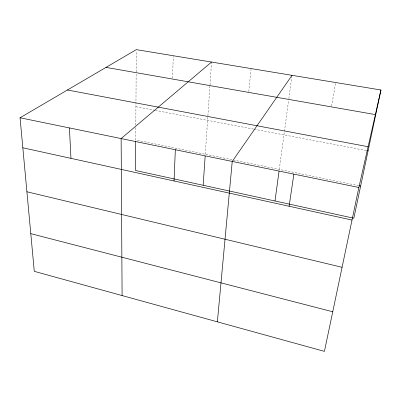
<?xml version="1.0" encoding="UTF-8"?>
<svg xmlns="http://www.w3.org/2000/svg" width="401" height="401" viewBox="0 0 401 401"><rect width="100%" height="100%" fill="white"/><g stroke="black" fill="none" stroke-linecap="round" stroke-linejoin="round"><path stroke-width="0.3" stroke-dasharray="2 1.5" d="M135.794 127.648L135.713 139.964L358.193 185.598M135.809 125.187L136.145 73.779M136.155 71.919L136.295 50.872M172.49 78.275L173.292 56.366M205.282 154.235L209.929 86.09M210.009 84.852L211.482 63.283M248.78 91.634L251.051 69.198M279.281 169.412L288.615 100.501M288.865 98.661L291.858 76.556M331.607 106.15L335.577 83.132M135.929 106.711L154.781 110.3M155.387 110.415L253.648 129.117M254.254 129.232L366.845 150.666"/><path stroke-width="0.6" d="M135.703 141.212L135.513 170.49L353.827 218.229L380.95 89.999L136.305 49.634L20.05 117.769L34.285 271.347L324.419 351.366L358.855 187.498L380.95 89.999M174.039 180.981L175.337 149.728M203.167 185.282L205.157 156.094M217.382 321.848L232.234 161.438L292.023 75.328M275.006 200.991L279.031 171.267M289.096 206.244L293.883 174.124M211.563 62.05L121.127 138.571L122.099 295.567M106.004 67.393L375.376 114.591M67.438 89.994L368.098 146.711M366.845 150.666L368.068 150.896M358.8 185.718L360.624 186.094M20.05 117.769L358.855 187.498M22.832 147.784L352.013 220.059M26.907 191.763L342.088 267.292M30.792 233.653L332.74 311.767M69.423 127.929L70.967 158.355"/></g></svg>
